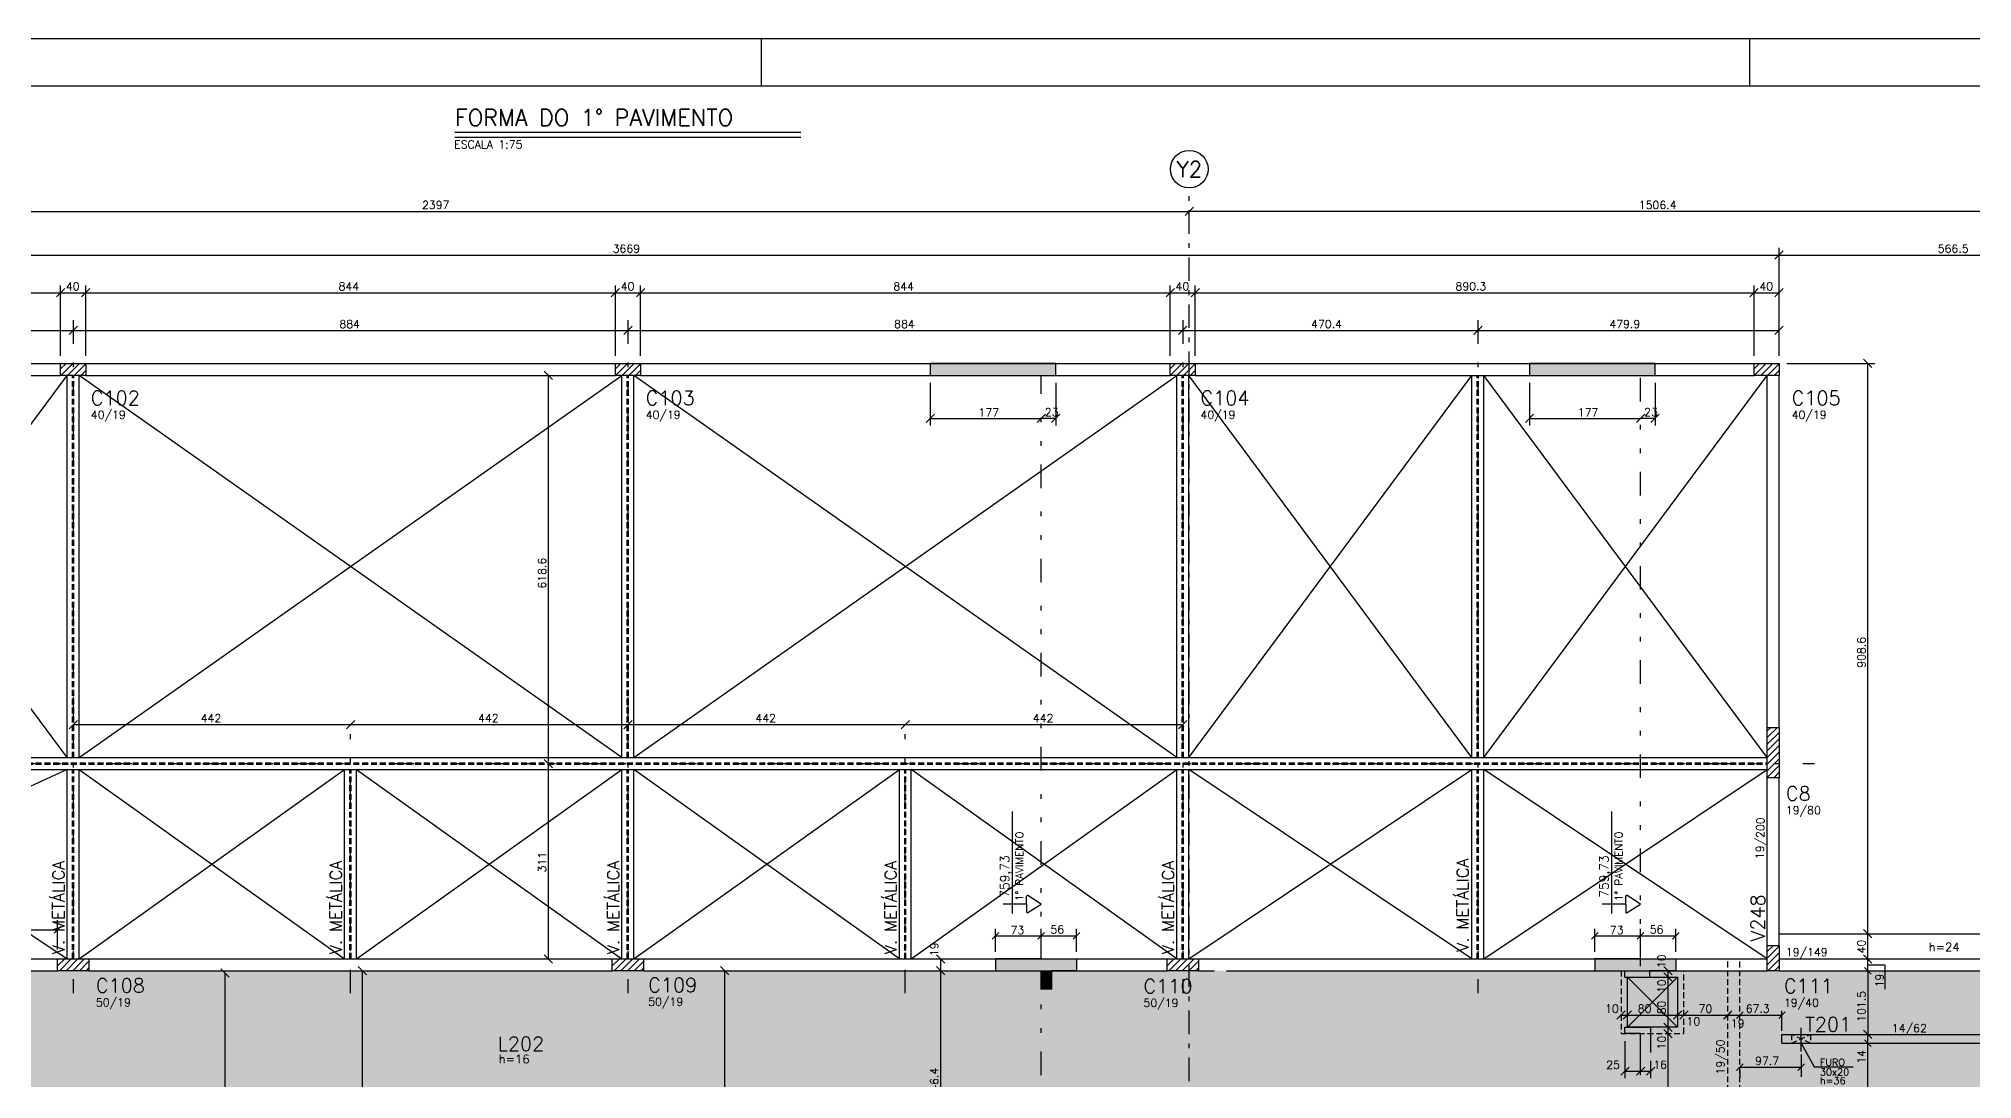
# Model space of a CAD drawing. Extents: x 37249 to 45139, y 0 to 6308.
# Drawn here: x 39263 to 42344, y 4650 to 6308 of the extents above; entities that cross this region are included whole.
import ezdxf

# ---------------------------------------------------------------- set-up
doc = ezdxf.new("R2010")
doc.units = 0
doc.header["$LTSCALE"] = 75
doc.header["$MEASUREMENT"] = 0
for name, pattern in [('ESTILO_TQS_0003', [1, 0.5, -0.2, 0.1, -0.2]), ('ESTILO_TQS_0004', [2, 0.5, -0.4, 0.1, -0.4, 0.1, -0.5]), ('HIDDEN2', [0.1875, 0.125, -0.0625])]:
    doc.linetypes.add(name, pattern=pattern)
doc.layers.get('0').update_dxf_attribs({"color": 3, "linetype": 'CONTINUOUS'})
for name, color, linetype in [('1', 3, 'CONTINUOUS'), ('110', 141, 'CONTINUOUS'), ('200', 1, 'HIDDEN2'), ('204', 1, 'ESTILO_TQS_0003'), ('205', 1, 'ESTILO_TQS_0004'), ('210', 3, 'HIDDEN2'), ('212', 3, 'CONTINUOUS'), ('213', 3, 'CONTINUOUS'), ('216', 3, 'CONTINUOUS'), ('220', 5, 'CONTINUOUS'), ('221', 1, 'CONTINUOUS'), ('222', 6, 'CONTINUOUS'), ('226', 4, 'CONTINUOUS'), ('230', 3, 'CONTINUOUS'), ('231', 1, 'CONTINUOUS'), ('233', 6, 'CONTINUOUS'), ('238', 2, 'CONTINUOUS'), ('249', 1, 'CONTINUOUS'), ('250', 1, 'CONTINUOUS'), ('253', 253, 'CONTINUOUS')]:
    doc.layers.add(name, color=color, linetype=linetype)
doc.styles.get("Standard").update_dxf_attribs({"font": 'ROMANS.SHX'})

# ---------------------------------------------------------------- blocks, each defined once
blk = doc.blocks.new('_HAA22AC993A-001', base_point=(58216.620506, 5353.652016))
for p, q in [((57450.235358, 7238.917298), (57458.869745, 7247.551685)), ((57450.476347, 7228.551685), (57469.476347, 7247.551685)), ((57461.082949, 7228.551685), (57480.082949, 7247.551685)), ((57471.689551, 7228.551685), (57490.235358, 7247.097493)), ((57482.296152, 7228.551685), (57490.235358, 7236.490891))]:
    blk.add_line(p, q)
blk = doc.blocks.new('_HAA22AC993A-002', base_point=(58216.620506, 5353.652016))
for p, q in [((60596.235363, 6651.393498), (60612.393583, 6667.551718)), ((60596.235363, 6662.0001), (60601.786981, 6667.551718)), ((60596.235363, 6640.786896), (60615.235363, 6659.786896)), ((60596.235363, 6630.180294), (60615.235363, 6649.180294)), ((60596.235363, 6619.573693), (60615.235363, 6638.573693)), ((60596.235363, 6608.967091), (60615.235363, 6627.967091)), ((60596.235363, 6598.360489), (60615.235363, 6617.360489)), ((60596.235363, 6587.753888), (60615.235363, 6606.753888)), ((60606.639795, 6587.551718), (60615.235363, 6596.147286))]:
    blk.add_line(p, q)
blk = doc.blocks.new('_HAA22AC993A-012')
for p, q in [((-1270.385143, 1052.460633), (-1261.217205, 1061.628571)), ((-1270.385143, 1041.854031), (-1251.385143, 1060.854031)), ((-1270.385143, 1031.24743), (-1251.385143, 1050.24743)), ((-1269.3974, 1021.628571), (-1251.385143, 1039.640828)), ((-1258.790798, 1021.628571), (-1251.385143, 1029.034226))]:
    blk.add_line(p, q)
blk = doc.blocks.new('_HAA22AC993A-013')
for p, q in [((870.267795, 933.907405), (881.683329, 945.322939)), ((870.267795, 944.514007), (871.076727, 945.322939)), ((873.289931, 926.322939), (892.289931, 945.322939)), ((883.896532, 926.322939), (902.896532, 945.322939)), ((894.503134, 926.322939), (913.503134, 945.322939)), ((905.109736, 926.322939), (920.267795, 941.480998)), ((915.716337, 926.322939), (920.267795, 930.874396))]:
    blk.add_line(p, q)

msp = doc.modelspace()

# ---------------------------------------------------------------- linework, layer by layer
for p, q in [((45139.2, 6307.5), (37249.2, 6307.5)), ((40414.2, 6232.5), (40414.2, 6307.5)), ((41989.2, 6232.5), (41989.2, 6307.5))]:
    msp.add_line(p, q)
at = {"layer": '1'}
for p, q in [((38406.9, 5790.1), (39297.5, 5790.1)), ((38406.9, 5771.1), (39297.5, 5771.1)), ((39337.5, 5790.1), (40181.5, 5790.1)), ((39337.5, 5771.1), (40181.5, 5771.1)), ((40221.5, 5790.1), (41065.5, 5790.1)), ((40221.5, 5771.1), (41065.5, 5771.1)), ((41105.5, 5790.1), (41995.9, 5790.1)), ((41105.5, 5771.1), (41995.9, 5771.1)), ((42016.9, 5210.1), (42016.9, 5771.1)), ((42035.9, 5210.1), (42035.9, 5771.1)), ((42016.9, 4862.5), (42016.9, 5130.1)), ((42035.9, 4862.5), (42035.9, 5130.1)), ((38385.9, 4841.5), (39292.5, 4841.5)), ((39342.5, 4841.5), (40176.5, 4841.5)), ((40226.5, 4841.5), (41060.5, 4841.5)), ((41110.5, 4841.5), (42016.9, 4841.5)), ((42035.9, 4841.5), (42602.6, 4841.5)), ((38659, 4822.5), (39272, 4822.5)), ((39272, 4822.5), (39292.5, 4822.5)), ((39342.5, 4822.5), (39668.5, 4822.5)), ((39668.5, 4822.5), (40145.5, 4822.5)), ((40145.5, 4822.5), (40176.5, 4822.5)), ((40226.5, 4822.5), (40542, 4822.5)), ((40542, 4822.5), (41060.5, 4822.5)), ((41110.5, 4822.5), (41136, 4822.5)), ((41155, 4822.5), (41954, 4822.5)), ((41954, 4822.5), (42016.9, 4822.5)), ((42035.9, 4822.5), (42583.6, 4822.5)), ((42040.4, 4721), (42583, 4721)), ((42040.4, 4707), (42040.4, 4721)), ((42040.3, 4707), (42583, 4707))]:
    msp.add_line(p, q, dxfattribs=at)
at = {"layer": '110'}
for points in [[(37841, 4476.1), (38366.9, 4822.5), (39275, 4476.1)], [(38366.9, 4822.5), (42583.6, 4822.5), (39275, 4476.1)], [(39275, 4476.1), (42583.6, 4822.5), (39275, 4356.1)], [(42583.6, 4822.5), (39649.5, 4401.1), (39275, 4356.1)], [(39649.5, 4401.1), (42583.6, 4822.5), (40520, 4476.1)], [(42583.6, 4822.5), (41973, 4476.1), (40520, 4476.1)], [(42583.6, 4822.5), (42589.3, 2809.1), (41973, 2809.1)], [(42583.6, 4822.5), (41973, 2809.1), (41973, 4476.1)]]:
    msp.add_solid(points, dxfattribs=at)
at = {"layer": '200'}
for p, q in [((39316.5, 5162), (39316.5, 5771.1)), ((39318.5, 5162), (39318.5, 5771.1)), ((40200.5, 5162), (40200.5, 5771.1)), ((40202.5, 5162), (40202.5, 5771.1)), ((41084.5, 5162), (41084.5, 5771.1)), ((41086.5, 5162), (41086.5, 5771.1)), ((41554.9, 5162), (41554.9, 5771.1)), ((41556.9, 5162), (41556.9, 5771.1)), ((38385.9, 5153.5), (42016.9, 5153.5)), ((38385.9, 5151.5), (42016.9, 5151.5)), ((39316.5, 4841.5), (39316.5, 5143)), ((39318.5, 4841.5), (39318.5, 5143)), ((39758.5, 4841.5), (39758.5, 5143)), ((39760.5, 4841.5), (39760.5, 5143)), ((40200.5, 4841.5), (40200.5, 5143)), ((40202.5, 4841.5), (40202.5, 5143)), ((40642.5, 4841.5), (40642.5, 5143)), ((40644.5, 4841.5), (40644.5, 5143)), ((41084.5, 4841.5), (41084.5, 5143)), ((41086.5, 4841.5), (41086.5, 5143)), ((41554.9, 4841.5), (41554.9, 5143)), ((41556.9, 4841.5), (41556.9, 5143)), ((42055.7, 4707), (42085.7, 4721)), ((42085.7, 4707), (42055.7, 4721))]:
    msp.add_line(p, q, dxfattribs=at)
at = {"layer": '204'}
msp.add_line((41096, 2471.6), (41096, 6069.6), dxfattribs=at)
at = {"layer": '205'}
for p, q in [((39317.5, 5859), (39317.5, 4786.7)), ((40201.5, 5859), (40201.5, 4786.7)), ((41085.5, 5859), (41085.5, 4786.7)), ((41555.9, 5859), (41555.9, 4786.7)), ((40860.2, 4841.5), (40860.2, 5771.1)), ((41815.1, 4829.7), (41815.1, 5771.1)), ((39759.5, 4786.7), (39759.5, 5227.7)), ((40643.5, 4786.7), (40643.5, 5227.7)), ((38323.4, 5152.5), (42092.2, 5152.5)), ((40860.2, 4506.1), (40860.2, 4792.5)), ((42070.7, 4694), (42070.7, 4734)), ((41815.1, 4506.1), (41815.1, 4692.5))]:
    msp.add_line(p, q, dxfattribs=at)
at = {"layer": '210'}
for p, q in [((41954, 4476.1), (41954, 4841.5)), ((41973, 4476.1), (41973, 4841.5)), ((42055.7, 4721), (42055.7, 4707)), ((42085.7, 4721), (42085.7, 4707))]:
    msp.add_line(p, q, dxfattribs=at)
msp.add_lwpolyline([(41784, 4822.5), (41784, 4722.5), (41884, 4722.5), (41884, 4822.5)], dxfattribs=at)
at = {"layer": '216'}
for p, q in [((41102.7, 6039), (41089.4, 6025.7)), ((42029.2, 5956.1), (42042.5, 5969.3)), ((39290.9, 5896.1), (39304.2, 5909.3)), ((39330.9, 5896.1), (39344.2, 5909.3)), ((40174.9, 5896.1), (40188.2, 5909.3)), ((40214.9, 5896.1), (40228.2, 5909.3)), ((41058.9, 5896.1), (41072.2, 5909.3)), ((41098.9, 5896.1), (41112.2, 5909.3)), ((41989.2, 5896.1), (42002.5, 5909.3)), ((42029.2, 5896.1), (42042.5, 5909.3)), ((39310.9, 5836.1), (39324.2, 5849.3)), ((40194.9, 5836.1), (40208.2, 5849.3)), ((41078.9, 5836.1), (41092.2, 5849.3)), ((41549.3, 5836.1), (41562.6, 5849.3)), ((42029.2, 5836.1), (42042.5, 5849.3)), ((42183.8, 5783.4), (42170.5, 5796.7)), ((40081.4, 5764.4), (40068.2, 5777.7)), ((40676.6, 5695.9), (40689.9, 5709.2)), ((40866.9, 5709.2), (40853.6, 5695.9)), ((40889.9, 5709.2), (40876.6, 5695.9)), ((41631.5, 5695.9), (41644.7, 5709.2)), ((41821.7, 5709.2), (41808.5, 5695.9)), ((41844.7, 5709.2), (41831.5, 5695.9)), ((39310.9, 5208), (39324.2, 5221.3)), ((39752.9, 5208), (39766.2, 5221.3)), ((40194.9, 5208), (40208.2, 5221.3)), ((40636.9, 5208), (40650.2, 5221.3)), ((41078.9, 5208), (41092.2, 5221.3)), ((40081.4, 5145.8), (40068.2, 5159.1)), ((39287.2, 4882.6), (39297.8, 4893.2)), ((40781.9, 4872.6), (40792.5, 4883.3)), ((40854.9, 4872.6), (40865.5, 4883.3)), ((40854.9, 4872.6), (40865.5, 4883.3)), ((40910.9, 4872.6), (40921.5, 4883.3)), ((41736.8, 4872.6), (41747.4, 4883.3)), ((41809.8, 4872.6), (41820.4, 4883.3)), ((41809.8, 4872.6), (41820.4, 4883.3)), ((41865.8, 4872.6), (41876.4, 4883.3)), ((42183.8, 4874.8), (42170.5, 4888.1)), ((40081.4, 4834.8), (40068.2, 4848.1)), ((40706.5, 4834.8), (40693.2, 4848.1)), ((42183.8, 4834.8), (42170.5, 4848.1)), ((39566.1, 4812.4), (39552.9, 4825.7)), ((39785.1, 4815.8), (39771.8, 4829.1)), ((40362.5, 4815.8), (40349.2, 4829.1)), ((40706.5, 4815.8), (40693.2, 4829.1)), ((41865.4, 4815.8), (41852.2, 4829.1)), ((41865.4, 4805.8), (41852.2, 4819.1)), ((42182.5, 4817.2), (42171.9, 4827.8)), ((42171.9, 4827.8), (42182.5, 4817.2)), ((41777.4, 4745.2), (41790.7, 4758.5)), ((41787.4, 4745.2), (41800.7, 4758.5)), ((41867.4, 4745.2), (41880.7, 4758.5)), ((41877.4, 4745.2), (41890.7, 4758.5)), ((41947.4, 4745.2), (41960.7, 4758.5)), ((41948.7, 4746.5), (41959.3, 4757.1)), ((41967.7, 4746.5), (41978.3, 4757.1)), ((41967.7, 4746.5), (41978.3, 4757.1)), ((42035.1, 4746.5), (42045.7, 4757.1)), ((41865.4, 4725.8), (41852.2, 4739.1)), ((41865.4, 4715.8), (41852.2, 4729.1)), ((42183.8, 4714.4), (42170.5, 4727.6)), ((42171.9, 4726.3), (42182.5, 4715.7)), ((42182.5, 4701.7), (42171.9, 4712.3)), ((42182.5, 4701.7), (42171.9, 4712.3)), ((41783.5, 4655.9), (41796.7, 4669.1)), ((41808.5, 4655.9), (41821.7, 4669.1)), ((41824.5, 4655.9), (41837.7, 4669.1)), ((41967.7, 4663.4), (41978.3, 4674)), ((42065.4, 4663.4), (42076, 4674))]:
    msp.add_line(p, q, dxfattribs=at)
at = {"layer": '220'}
for p, q in [((40860.2, 4841.5), (40916.2, 4841.5)), ((40916.2, 4841.5), (40916.2, 4822.5)), ((41815.1, 4841.5), (41871.1, 4841.5)), ((41871.1, 4841.5), (41871.1, 4822.5)), ((40860.2, 4792.5), (40860.2, 4822.5)), ((40916.2, 4822.5), (40876.2, 4822.5)), ((40876.2, 4822.5), (40876.2, 4792.5)), ((41790.1, 4812.5), (41790.1, 4822.5)), ((41790.1, 4812.5), (41829.1, 4812.5)), ((41871.1, 4822.5), (41829.1, 4822.5)), ((41829.1, 4822.5), (41829.1, 4812.5))]:
    msp.add_line(p, q, dxfattribs=at)
for points in [[(40883.2, 5790.1), (40683.2, 5790.1), (40683.2, 5771.1), (40883.2, 5771.1), (40883.2, 5790.1)], [(41838.1, 5790.1), (41638.1, 5790.1), (41638.1, 5771.1), (41838.1, 5771.1), (41838.1, 5790.1)], [(40860.2, 4841.5), (40787.2, 4841.5), (40787.2, 4822.5), (40860.2, 4822.5)], [(41815.1, 4841.5), (41742.1, 4841.5), (41742.1, 4822.5), (41790.1, 4822.5)], [(41815.1, 4692.5), (41815.1, 4722.5), (41790.1, 4722.5), (41790.1, 4732.5), (41831.1, 4732.5), (41831.1, 4692.5)]]:
    msp.add_lwpolyline(points, dxfattribs=at)
at = {"layer": '221'}
msp.add_line((39925.9, 6150.7), (40477.1, 6150.7), dxfattribs=at)
at = {"layer": '222'}
for p, q in [((37436.7, 6232.5), (45064.2, 6232.5)), ((39925.9, 6158.7), (40477.1, 6158.7))]:
    msp.add_line(p, q, dxfattribs=at)
for points in [[(39337.5, 5771.1), (39297.5, 5771.1), (39297.5, 5790.1), (39337.5, 5790.1), (39337.5, 5771.1)], [(40221.5, 5771.1), (40181.5, 5771.1), (40181.5, 5790.1), (40221.5, 5790.1), (40221.5, 5771.1)], [(41105.5, 5771.1), (41065.5, 5771.1), (41065.5, 5790.1), (41105.5, 5790.1), (41105.5, 5771.1)], [(42035.9, 5771.1), (41995.9, 5771.1), (41995.9, 5790.1), (42035.9, 5790.1), (42035.9, 5771.1)], [(42016.9, 5130.1), (42016.9, 5210.1), (42035.9, 5210.1), (42035.9, 5130.1), (42016.9, 5130.1)], [(39342.5, 4822.5), (39292.5, 4822.5), (39292.5, 4841.5), (39342.5, 4841.5), (39342.5, 4822.5)], [(40226.5, 4822.5), (40176.5, 4822.5), (40176.5, 4841.5), (40226.5, 4841.5), (40226.5, 4822.5)], [(41110.5, 4822.5), (41060.5, 4822.5), (41060.5, 4841.5), (41110.5, 4841.5), (41110.5, 4822.5)], [(42035.9, 4862.5), (42035.9, 4822.5), (42016.9, 4822.5), (42016.9, 4862.5), (42035.9, 4862.5)]]:
    msp.add_lwpolyline(points, dxfattribs=at)
at = {"layer": '230'}
msp.add_line((42035.9, 4881.5), (42602.4, 4881.5), dxfattribs=at)
msp.add_lwpolyline([(41794, 4732.5), (41794, 4812.5), (41874, 4812.5), (41874, 4732.5), (41794, 4732.5)], dxfattribs=at)
at = {"layer": '231'}
for p, q in [((40814.2, 4913.6), (40814.2, 5076.1)), ((41769.1, 4913.6), (41769.1, 5076.1)), ((40836.7, 4928.6), (40836.7, 4941)), ((40860.2, 4928.6), (40838.8, 4942.2)), ((41791.6, 4928.6), (41791.6, 4941)), ((41815.1, 4928.6), (41793.7, 4942.2)), ((40836.7, 4928.6), (40799.2, 4928.6)), ((40836.7, 4928.6), (40836.7, 4916.2)), ((40838.8, 4915.1), (40860.2, 4928.6)), ((41791.6, 4928.6), (41754.1, 4928.6)), ((41791.6, 4928.6), (41791.6, 4916.2)), ((41793.7, 4915.1), (41815.1, 4928.6))]:
    msp.add_line(p, q, dxfattribs=at)
for centre, start, end in [((40838.1, 4941), 57.6277, 180), ((41793, 4941), 57.6277, 180), ((40838.1, 4916.2), 180, 302.377), ((41793, 4916.2), 180, 302.377)]:
    msp.add_arc(centre, 1.36, start, end, dxfattribs=at)
at = {"layer": '238'}
for p, q in [((39308, 5162), (39308, 5771.1)), ((39327, 5162), (39327, 5771.1)), ((40192, 5162), (40192, 5771.1)), ((40211, 5162), (40211, 5771.1)), ((41076, 5162), (41076, 5771.1)), ((41095, 5162), (41095, 5771.1)), ((41546.4, 5162), (41546.4, 5771.1)), ((41565.4, 5162), (41565.4, 5771.1)), ((38385.9, 5162), (42016.9, 5162)), ((38385.9, 5143), (42016.9, 5143)), ((39308, 4841.5), (39308, 5143)), ((39327, 4841.5), (39327, 5143)), ((39750, 4841.5), (39750, 5143)), ((39769, 4841.5), (39769, 5143)), ((40192, 4841.5), (40192, 5143)), ((40211, 4841.5), (40211, 5143)), ((40634, 4841.5), (40634, 5143)), ((40653, 4841.5), (40653, 5143)), ((41076, 4841.5), (41076, 5143)), ((41095, 4841.5), (41095, 5143)), ((41546.4, 4841.5), (41546.4, 5143)), ((41565.4, 4841.5), (41565.4, 5143))]:
    msp.add_line(p, q, dxfattribs=at)
msp.add_circle((41096, 6099.6), 30, dxfattribs=at)
at = {"layer": '249'}
for p, q in [((38856.4, 5162), (39308, 5771.1)), ((39308, 5162), (38856.4, 5771.1)), ((39327, 5162), (40192, 5771.1)), ((40192, 5162), (39327, 5771.1)), ((40211, 5162), (41076, 5771.1)), ((41076, 5162), (40211, 5771.1)), ((41095, 5162), (41546.4, 5771.1)), ((41546.4, 5162), (41095, 5771.1)), ((41565.4, 5162), (42016.9, 5771.1)), ((42016.9, 5162), (41565.4, 5771.1)), ((38856.4, 5143), (39308, 4841.5)), ((39308, 5143), (38856.4, 4936.7)), ((39327, 4841.5), (39750, 5143)), ((39327, 5143), (39750, 4841.5)), ((39769, 5143), (40192, 4841.5)), ((39769, 4841.5), (40192, 5143)), ((40634, 4841.5), (40211, 5143)), ((40211, 4841.5), (40634, 5143)), ((41076, 4841.5), (40653, 5143)), ((40653, 4841.5), (41076, 5143)), ((41095, 4841.5), (41546.4, 5143)), ((41546.4, 4841.5), (41095, 5143)), ((41565.4, 4841.5), (42016.9, 5143)), ((42016.9, 4841.5), (41565.4, 5143)), ((41794, 4732.5), (41874, 4812.5)), ((41794, 4812.5), (41874, 4732.5))]:
    msp.add_line(p, q, dxfattribs=at)
at = {"layer": '250'}
for p, q in [((38699, 6032.4), (41096, 6032.4)), ((42602.4, 6032.4), (41096, 6032.4)), ((38366.9, 5962.7), (42035.9, 5962.7)), ((42035.9, 5802.1), (42035.9, 5974)), ((42035.9, 5962.7), (42602.4, 5962.7)), ((38406.9, 5902.7), (39297.5, 5902.7)), ((39297.5, 5802.1), (39297.5, 5914)), ((39297.5, 5902.7), (39337.5, 5902.7)), ((39337.5, 5802.1), (39337.5, 5914)), ((39337.5, 5902.7), (40181.5, 5902.7)), ((40181.5, 5802.1), (40181.5, 5914)), ((40181.5, 5902.7), (40221.5, 5902.7)), ((40221.5, 5802.1), (40221.5, 5914)), ((40221.5, 5902.7), (41065.5, 5902.7)), ((41065.5, 5802.1), (41065.5, 5914)), ((41065.5, 5902.7), (41105.5, 5902.7)), ((41105.5, 5802.1), (41105.5, 5914)), ((41105.5, 5902.7), (41995.9, 5902.7)), ((41995.9, 5802.1), (41995.9, 5914)), ((41995.9, 5902.7), (42035.9, 5902.7)), ((38846.9, 5842.7), (39317.5, 5842.7)), ((39317.5, 5842.7), (40201.5, 5842.7)), ((40201.5, 5842.7), (41085.5, 5842.7)), ((41085.5, 5842.7), (41555.9, 5842.7)), ((41555.9, 5842.7), (42035.9, 5842.7)), ((40074.8, 5152.5), (40074.8, 5771.1)), ((42047.9, 5790.1), (42188.4, 5790.1)), ((42177.2, 4881.5), (42177.2, 5790.1)), ((40683.2, 5759.1), (40683.2, 5691.3)), ((40883.2, 5759.1), (40883.2, 5691.3)), ((41638.1, 5759.1), (41638.1, 5691.3)), ((41838.1, 5759.1), (41838.1, 5691.3)), ((40683.2, 5702.5), (40860.2, 5702.5)), ((40883.2, 5702.5), (40860.2, 5702.5)), ((41638.1, 5702.5), (41815.1, 5702.5)), ((41838.1, 5702.5), (41815.1, 5702.5)), ((39317.5, 5214.6), (39759.5, 5214.6)), ((39759.5, 5214.6), (40201.5, 5214.6)), ((40201.5, 5214.6), (40643.5, 5214.6)), ((40643.5, 5214.6), (41085.5, 5214.6)), ((40074.8, 4841.5), (40074.8, 5152.5)), ((39292.5, 4856.5), (39292.5, 4902.9)), ((39033.9, 4887.9), (39292.5, 4887.9)), ((40787.2, 4852.7), (40787.2, 4889.2)), ((40787.2, 4878), (40860.2, 4878)), ((40860.2, 4852.7), (40860.2, 4889.2)), ((40860.2, 4878), (40916.2, 4878)), ((40916.2, 4852.7), (40916.2, 4889.2)), ((41742.1, 4852.7), (41742.1, 4889.2)), ((41742.1, 4878), (41815.1, 4878)), ((41815.1, 4852.7), (41815.1, 4889.2)), ((41815.1, 4878), (41871.1, 4878)), ((41871.1, 4852.7), (41871.1, 4889.2)), ((42177.2, 4841.5), (42177.2, 4881.5)), ((40699.9, 4822.5), (40699.9, 4841.5)), ((42177.2, 4822.5), (42177.2, 4841.5)), ((39559.5, 4188.1), (39559.5, 4819.1)), ((39778.4, 4401.1), (39778.4, 4822.5)), ((40355.8, 4476.1), (40355.8, 4822.5)), ((40699.9, 4476.1), (40699.9, 4822.5)), ((41858.8, 4812.5), (41858.8, 4822.5)), ((41858.8, 4732.5), (41858.8, 4812.5)), ((42177.2, 4822.5), (42177.2, 4721)), ((42180.6, 4822.5), (42192.2, 4822.5)), ((41784, 4751.8), (41794, 4751.8)), ((41794, 4751.8), (41874, 4751.8)), ((41874, 4751.8), (41884, 4751.8)), ((41884, 4751.8), (41954, 4751.8)), ((41954, 4751.8), (41973, 4751.8)), ((41973, 4751.8), (42040.4, 4751.8)), ((42040.4, 4726.7), (42040.4, 4758.8)), ((41858.8, 4722.5), (41858.8, 4732.5)), ((41858.8, 4476.1), (41858.8, 4722.5)), ((42177.2, 4702), (42177.2, 4721)), ((42186.2, 4721), (42192.2, 4721)), ((41790.1, 4710.5), (41790.1, 4651.2)), ((42070.7, 4689), (42070.7, 4653.7)), ((42119.6, 4707), (42192.2, 4707)), ((42177.2, 4476.1), (42177.2, 4707)), ((41790.1, 4662.5), (41815.1, 4662.5)), ((41815.1, 4662.5), (41831.1, 4662.5)), ((41831.1, 4679.1), (41831.1, 4651.2)), ((41973, 4668.7), (42070.7, 4668.7)), ((41973, 4664.2), (41973, 4653.7))]:
    msp.add_line(p, q, dxfattribs=at)
for points in [[(42177.2, 4832), (42204.2, 4832), (42204.2, 4792.9)], [(42070.7, 4707), (42091.6, 4669.4), (42153.6, 4669.4)]]:
    msp.add_lwpolyline(points, dxfattribs=at)
at = {"layer": '253'}
for points in [[(40683.2, 5790.1), (40683.2, 5771.1), (40883.2, 5771.1)], [(40683.2, 5790.1), (40883.2, 5771.1), (40883.2, 5790.1)], [(41638.1, 5790.1), (41638.1, 5771.1), (41838.1, 5771.1)], [(41638.1, 5790.1), (41838.1, 5771.1), (41838.1, 5790.1)], [(40787.2, 4822.5), (40916.2, 4841.5), (40860.2, 4822.5)], [(40787.2, 4822.5), (40787.2, 4841.5), (40916.2, 4841.5)], [(40916.2, 4841.5), (40876.2, 4822.5), (40860.2, 4822.5)], [(40916.2, 4841.5), (40916.2, 4822.5), (40876.2, 4822.5)], [(41871.1, 4841.5), (41790.1, 4822.5), (41742.1, 4822.5)], [(41871.1, 4841.5), (41742.1, 4822.5), (41742.1, 4841.5)], [(41790.1, 4812.5), (41790.1, 4812.5), (41871.1, 4841.5)], [(41790.1, 4812.5), (41871.1, 4841.5), (41829.1, 4822.5)], [(41871.1, 4841.5), (41790.1, 4812.5), (41790.1, 4822.5)], [(41829.1, 4822.5), (41871.1, 4841.5), (41871.1, 4822.5)], [(40860.2, 4822.5), (40876.2, 4822.5), (40860.2, 4792.5)], [(40876.2, 4822.5), (40876.2, 4792.5), (40860.2, 4792.5)], [(41790.1, 4812.5), (41829.1, 4822.5), (41829.1, 4812.5)], [(40860.2, 4792.5), (40876.2, 4792.5), (40876.2, 4792.5)], [(41831.1, 4732.5), (41815.1, 4722.5), (41790.1, 4722.5)], [(41831.1, 4732.5), (41790.1, 4722.5), (41790.1, 4732.5)], [(41831.1, 4732.5), (41831.1, 4692.5), (41815.1, 4692.5)], [(41831.1, 4732.5), (41815.1, 4692.5), (41815.1, 4722.5)], [(41831.1, 4732.5), (41831.1, 4692.5), (41831.1, 4692.5)]]:
    msp.add_solid(points, dxfattribs=at)

# ---------------------------------------------------------------- block references
at = {"layer": '249'}
for name, p in [('_HAA22AC993A-001', (40063.9, 3896.2)), ('_HAA22AC993A-001', (40947.9, 3896.2)), ('_HAA22AC993A-001', (41831.9, 3896.2)), ('_HAA22AC993A-001', (42762.2, 3896.2)), ('_HAA22AC993A-002', (39637.3, 3896.2)), ('_HAA22AC993A-013', (38422.3, 3896.2)), ('_HAA22AC993A-013', (39306.3, 3896.2)), ('_HAA22AC993A-013', (40190.3, 3896.2)), ('_HAA22AC993A-012', (43287.3, 3800.8))]:
    msp.add_blockref(name, p, dxfattribs=at)

# ---------------------------------------------------------------- texts
for s, height, p in [('V. METÁLICA ', 18.75, (39303.5, 4849.2)), ('V. METÁLICA ', 18.75, (39745.5, 4849.2)), ('V. METÁLICA ', 18.75, (40187.5, 4849.2)), ('V. METÁLICA ', 18.75, (40629.5, 4849.2)), ('759,73', 14.25, (40809.1, 4939)), ('V. METÁLICA ', 18.75, (41071.5, 4849.2)), ('V. METÁLICA ', 18.75, (41541, 4852.8)), ('759,73', 14.25, (41763.9, 4939))]:
    msp.add_text(s, height=height, rotation=90).set_placement(p)
for s, p in [('30x20', (42100.7, 4655.5)), ('FURO', (42100.7, 4671)), ('h=36', (42100.7, 4641.7))]:
    msp.add_text(s, height=11.25).set_placement(p)
at = {"layer": '212'}
for s, p in [('ESCALA 1:75', (39924.6, 6132.7)), ('19/149', (42046.5, 4845.8)), ('14/62', (42215.5, 4724.6))]:
    msp.add_text(s, height=12.75, dxfattribs=at).set_placement(p)
for s, rotation, p in [('19/200', 89, (42011.3, 5000.1)), ('19/50', 90, (41948.7, 4657.2))]:
    msp.add_text(s, height=12.75, rotation=rotation, dxfattribs=at).set_placement(p)
at = {"layer": '213'}
for s, p in [('40/19', (39345.6, 5701.9)), ('40/19', (40229.8, 5701.9)), ('40/19', (41113.8, 5701.9)), ('40/19', (42055.8, 5701.9)), ('19/80', (42046.6, 5071.9)), ('50/19', (39353.7, 4765.7)), ('50/19', (40233.8, 4766.7)), ('50/19', (41023, 4764.9)), ('19/40', (42043.5, 4765.2))]:
    msp.add_text(s, height=12.75, dxfattribs=at).set_placement(p)
at = {"layer": '216'}
for s, height, p in [('2397', 12.75, (39873.3, 6036.2)), ('1506.4', 12.75, (41812.2, 6036.2)), ('3669', 12.75, (40177.1, 5966.5)), ('566.5', 12.75, (42288.6, 5966.5)), ('40', 12.75, (39306, 5906.5)), ('844', 12.75, (39740.4, 5906.5)), ('40', 12.75, (40190, 5906.5)), ('844', 12.75, (40624.4, 5906.5)), ('40', 12.75, (41074, 5906.5)), ('890.3', 12.75, (41520.1, 5906.5)), ('40', 12.75, (42004.4, 5906.5)), ('884', 12.75, (39741.7, 5846.5)), ('884', 12.75, (40625.7, 5846.5)), ('470.4', 12.75, (41290.1, 5846.5)), ('479.9', 12.75, (41765.3, 5846.5)), ('177', 12.75, (40760.1, 5705.6)), ('23', 12.75, (40865.8, 5706.1)), ('177', 12.75, (41715, 5705.6)), ('23', 12.75, (41820.7, 5706.1)), ('442', 12.75, (39520.7, 5218.5)), ('442', 12.75, (39962.7, 5218.5)), ('442', 12.75, (40404.7, 5218.5)), ('442', 12.75, (40846.7, 5218.5)), ('73', 12.75, (40811.1, 4880.9)), ('56', 12.75, (40874.7, 4881.8)), ('73', 12.75, (41766, 4880.9)), ('56', 12.75, (41829.6, 4881.8)), ('h=24', 13.5, (42274.2, 4853.5)), ('10', 12.75, (41758.5, 4755.7)), ('80', 12.75, (41810.5, 4755.7)), ('10', 12.75, (41888.3, 4735.3)), ('70', 12.75, (41907.5, 4755.7)), ('19', 12.75, (41958.9, 4732.3)), ('67.3', 12.75, (41982.5, 4755.7)), ('h=16', 13.5, (39995.6, 4675.1)), ('97.7', 12.75, (41997.6, 4672.6)), ('25', 12.75, (41760.3, 4666.3)), ('16', 12.75, (41835.3, 4666.3))]:
    msp.add_text(s, height=height, dxfattribs=at).set_placement(p)
for s, p in [('618.6', (40071, 5431.2)), ('908.6', (42173.3, 5305.2)), ('311', (40071, 4979.1)), ('40', (42173.3, 4850)), ('19', (40696, 4845.7)), ('10', (41855, 4826.7)), ('10', (41855, 4787)), ('19', (42202.2, 4796)), ('101.5', (42173.3, 4741.1)), ('80', (41855, 4753)), ('10', (41855, 4697)), ('14', (42173.3, 4674.3)), ('346.4', (40696, 4618.7))]:
    msp.add_text(s, height=12.75, rotation=90, dxfattribs=at).set_placement(p)
at = {"layer": '220'}
for s, p in [('C102', (39345.6, 5723.8)), ('C103', (40229.8, 5723.8)), ('C104', (41113.8, 5723.8)), ('C105', (42055.8, 5723.8)), ('C8', (42046.6, 5093.8)), ('C108', (39353.7, 4787.6)), ('C109', (40233.8, 4788.5)), ('C110', (41023, 4786.7)), ('C111', (42043.5, 4787))]:
    msp.add_text(s, height=22.5, dxfattribs=at).set_placement(p)
at = {"layer": '222'}
for s, height, p in [('FORMA DO 1%%d PAVIMENTO', 26.25, (39925.9, 6168.7)), ('Y2', 25, (41075.8, 6087.1))]:
    msp.add_text(s, height=height, dxfattribs=at).set_placement(p)
at = {"layer": '226'}
for s, p in [('T201', (42077.3, 4725.9)), ('L202', (39993.8, 4694.7))]:
    msp.add_text(s, height=22.5, dxfattribs=at).set_placement(p)
at = {"layer": '233'}
msp.add_text('V248', height=22.5, rotation=90, dxfattribs=at).set_placement((42013.2, 4869))
at = {"layer": '238'}
for p in [(40831.3, 4933.4), (41786.2, 4933.4)]:
    msp.add_text('1%%d PAVIMENTO', height=12, rotation=90, dxfattribs=at).set_placement(p)

doc.saveas('drawing.dxf')
